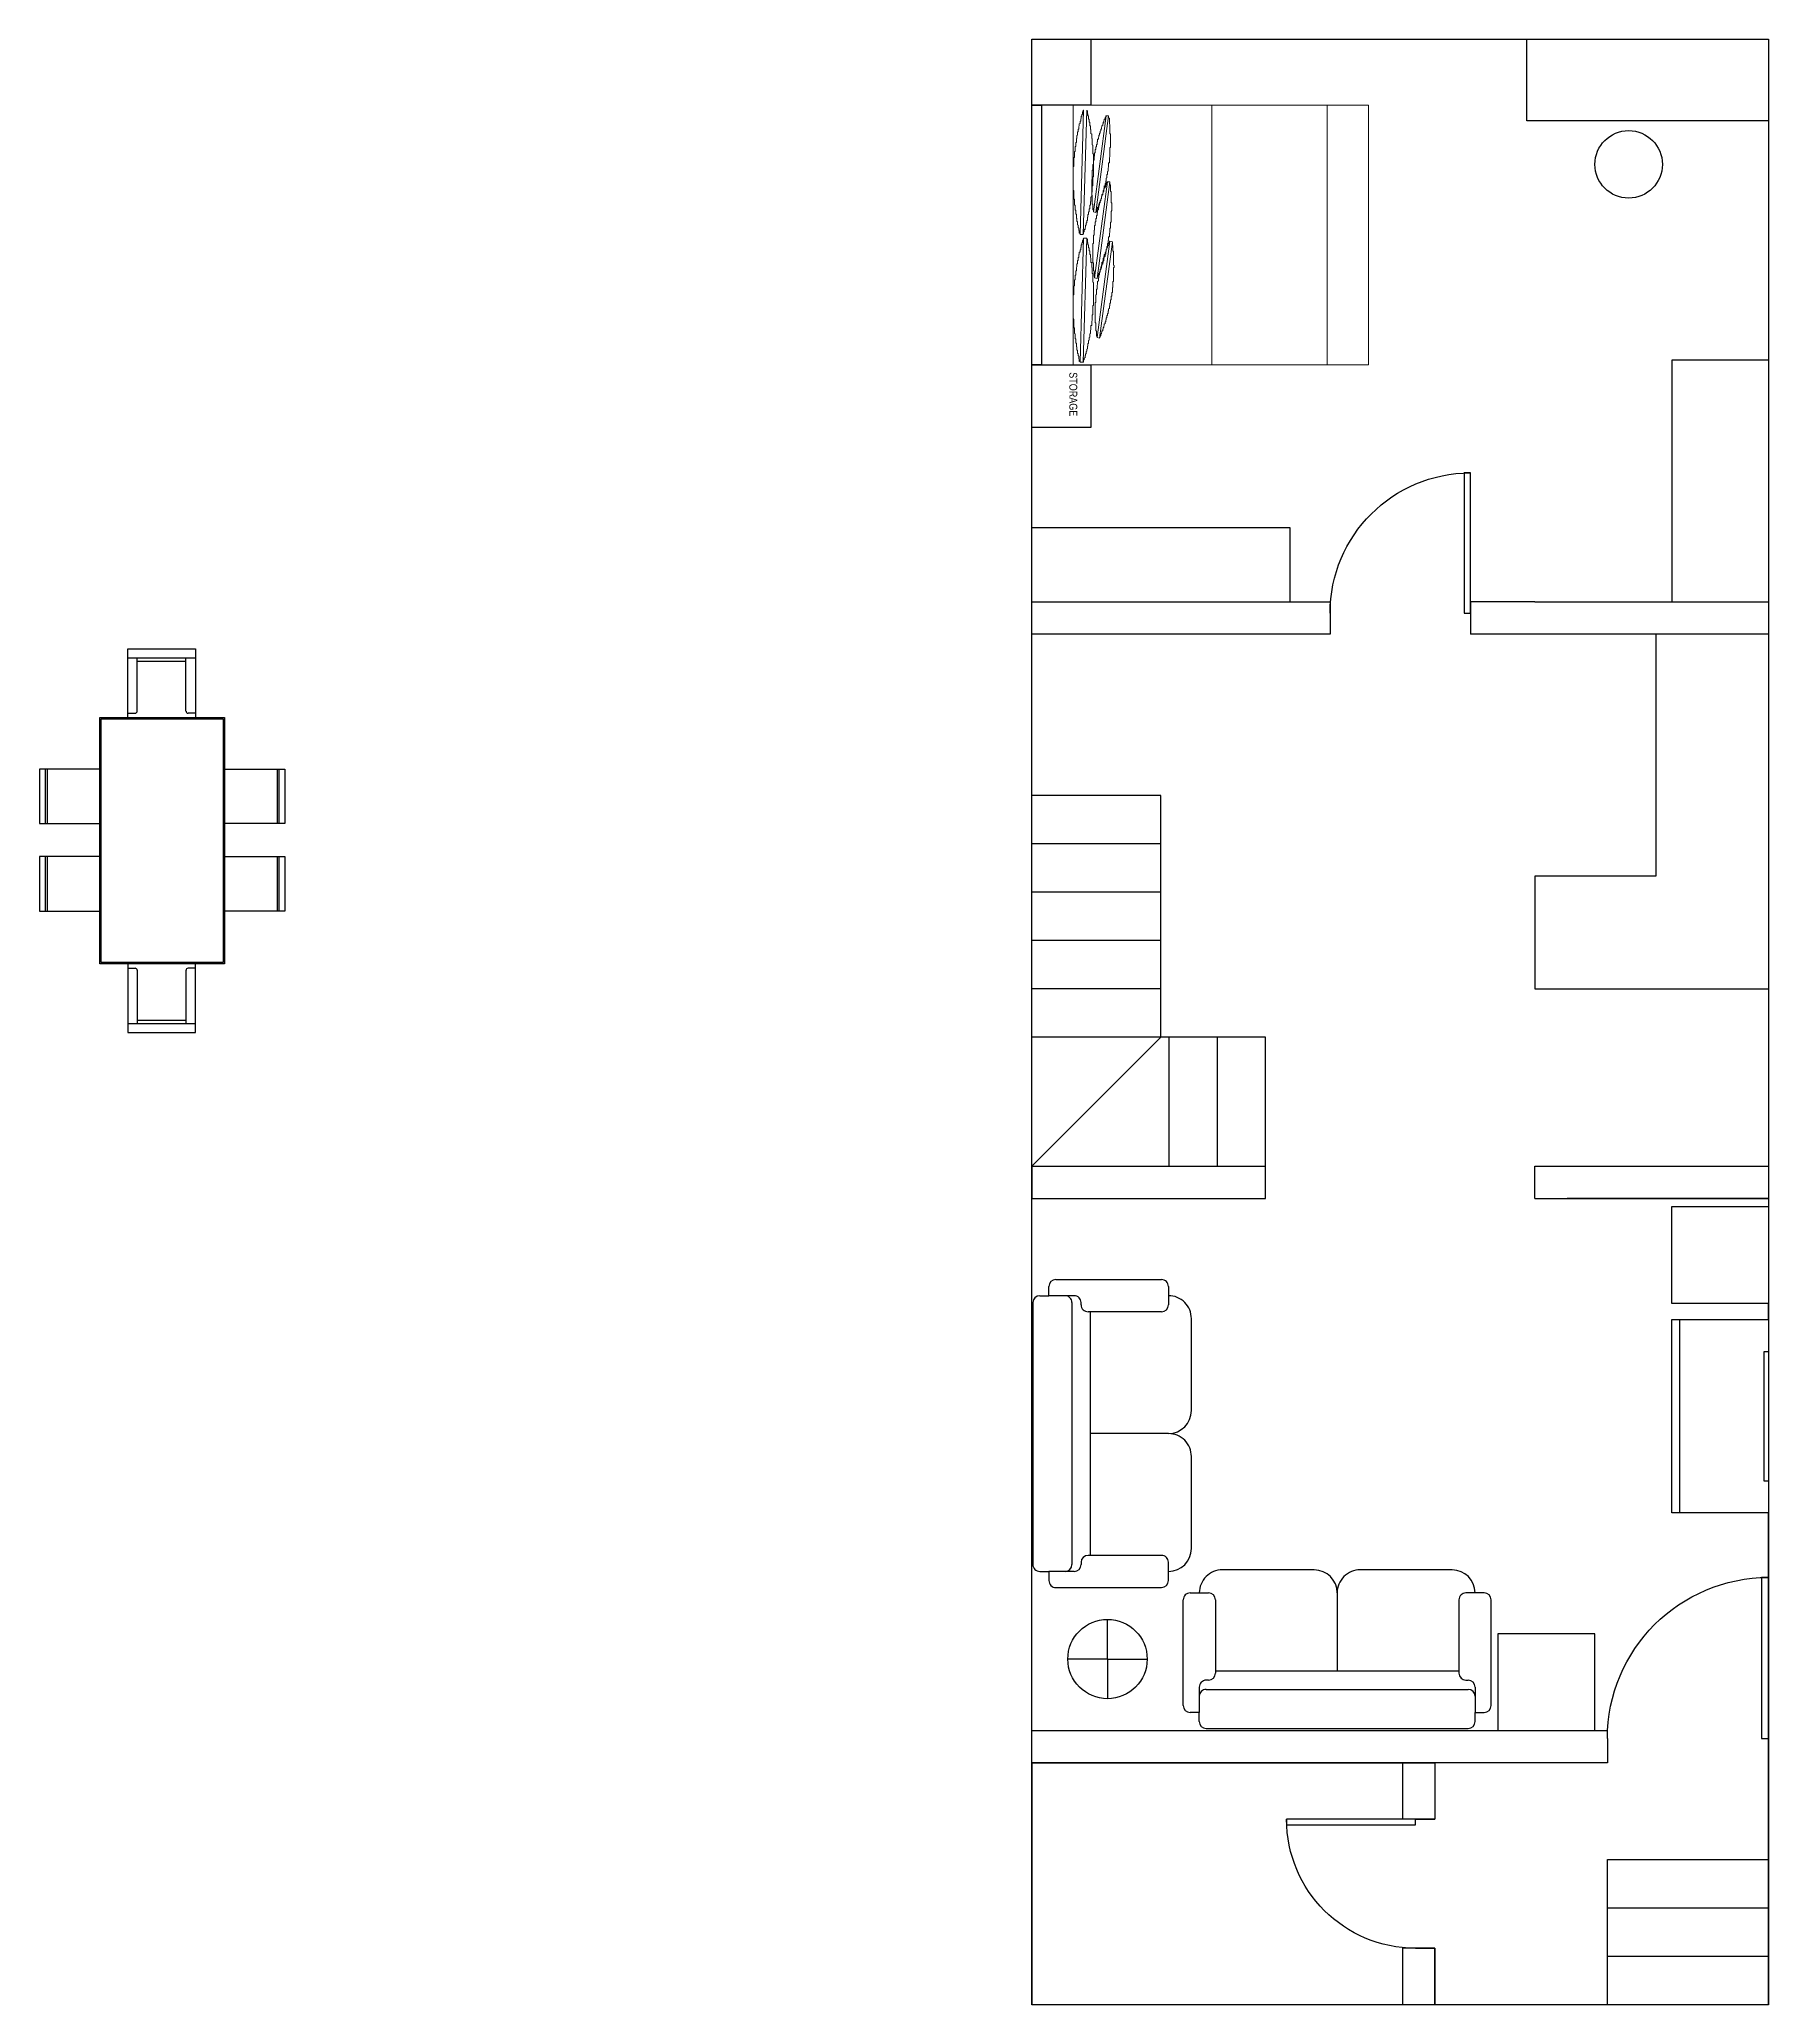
# Model space of a CAD drawing. Header units: inches. Extents: x 13951 to 157072, y 47 to 27191.
# Drawn here: x 13951 to 24677, y 2763 to 14953 of the extents above; entities that cross this region are included whole.
import ezdxf

# ---------------------------------------------------------------- set-up
doc = ezdxf.new("R2010")
doc.units = ezdxf.units.IN
doc.header["$MEASUREMENT"] = 0
doc.layers.add('A_FURNITURE', color=251, linetype='Continuous', lineweight=9)
for name, color, linetype in [('kitchen', 50, 'Continuous'), ('last room', 210, 'Continuous'), ('LIVING', 90, 'Continuous'), ('OUTER', 4, 'Continuous'), ('Outer line', 12, 'Continuous')]:
    doc.layers.add(name, color=color, linetype=linetype)
doc.styles.add('ARIAL', font='ARIALN.TTF')

# ---------------------------------------------------------------- blocks, each defined once
blk = doc.blocks.new('*U2')
for p, q in [((0, 0), (0, -6)), ((40, 0), (40, -6))]:
    blk.add_line(p, q)
blk.add_lwpolyline([(0, 0), (0, 40), (1.75, 40), (1.75, 0)], close=True)
blk.add_arc((0, 0), 40, 0, 90)
blk = doc.blocks.new('A$C02A636C4')
for p, q in [((1.2026, 0.6692), (0.097, 0.6692)), ((0.0679, 0.6013), (0.0291, 0.6013)), ((0.0679, 0.6401), (0.0679, 0.6013)), ((0.0679, 0.5334), (0.0679, 0.6013)), ((1.2317, 0.6401), (1.2317, 0.6013)), ((1.2317, 0.6013), (1.2705, 0.6013)), ((1.2317, 0.5334), (1.2317, 0.6013)), ((0, 0.5722), (0, 0.1261)), ((0.0679, 0.4946), (0.0679, 0.5431)), ((1.2026, 0.5043), (0.097, 0.5043)), ((1.2317, 0.4946), (1.2317, 0.5431)), ((1.2996, 0.5722), (1.2996, 0.1261)), ((0.1067, 0.4655), (0.097, 0.4655)), ((0.1358, 0.1261), (0.1358, 0.4364)), ((1.1638, 0.4267), (0.1358, 0.4267)), ((0.6498, 0.097), (0.6498, 0.4267)), ((1.1638, 0.1261), (1.1638, 0.4364)), ((1.1929, 0.4655), (1.2026, 0.4655)), ((0.0291, 0.097), (0.1067, 0.097)), ((1.2705, 0.097), (1.1929, 0.097)), ((0.1649, 0), (0.5528, 0)), ((0.7468, 0), (1.1347, 0))]:
    blk.add_line(p, q)
for centre, radius, start, end in [((0.097, 0.6401), 0.0291, 90, 180), ((1.2026, 0.6401), 0.0291, 0, 90), ((0.0291, 0.5722), 0.0291, 90, 180), ((1.2705, 0.5722), 0.0291, 0, 90), ((0.097, 0.5334), 0.0291, 180, 270), ((1.2026, 0.5334), 0.0291, 270, 0), ((0.097, 0.4946), 0.0291, 180, 270), ((0.1067, 0.4364), 0.0291, 0, 90), ((1.1929, 0.4364), 0.0291, 90, 180), ((1.2026, 0.4946), 0.0291, 270, 0), ((0.0291, 0.1261), 0.0291, 180, 270), ((0.1649, 0.097), 0.097, 180, 270), ((0.1067, 0.1261), 0.0291, 270, 0), ((0.5528, 0.097), 0.097, 270, 0), ((0.7468, 0.097), 0.097, 180, 270), ((1.1347, 0.097), 0.097, 270, 0), ((1.1929, 0.1261), 0.0291, 180, 270), ((1.2705, 0.1261), 0.0291, 270, 0)]:
    blk.add_arc(centre, radius, start, end)
blk = doc.blocks.new('A$C317A697B')
for p, q in [((-116, 441), (-514, 441)), ((-514, 441), (-514, 0)), ((-116, 0), (-116, 441)), ((523, 441), (125, 441)), ((125, 441), (125, 0)), ((523, 0), (523, 441)), ((-116, 398), (-514, 398)), ((-116, 385), (-514, 385)), ((523, 398), (125, 398)), ((523, 385), (125, 385)), ((-899, -912), (-899, 0)), ((-899, 0), (899, 0)), ((899, 0), (899, -912)), ((-889, -902), (-889, -10)), ((-889, -10), (889, -10)), ((889, -10), (889, -902)), ((-899, -205), (-1402, -205)), ((-1402, -205), (-1402, -699)), ((-1336, -205), (-1336, -699)), ((-946, -274), (-1336, -274)), ((-1311, -274), (-1311, -630)), ((-932, -205), (-932, -259)), ((899, -205), (1402, -205)), ((932, -205), (932, -259)), ((946, -274), (1336, -274)), ((1311, -274), (1311, -630)), ((1336, -205), (1336, -699)), ((1402, -205), (1402, -699)), ((-1402, -699), (-899, -699)), ((-946, -630), (-1336, -630)), ((-932, -699), (-932, -645)), ((1402, -699), (899, -699)), ((932, -699), (932, -645)), ((946, -630), (1336, -630)), ((899, -912), (-899, -912)), ((889, -902), (-889, -902)), ((-514, -1353), (-514, -912)), ((-116, -912), (-116, -1353)), ((125, -1353), (125, -912)), ((523, -912), (523, -1353)), ((-116, -1297), (-514, -1297)), ((-116, -1309), (-514, -1309)), ((-116, -1353), (-514, -1353)), ((523, -1297), (125, -1297)), ((523, -1309), (125, -1309)), ((523, -1353), (125, -1353))]:
    blk.add_line(p, q)
for centre, start, end in [((-946, -259), 270, 0), ((946, -259), 180, 270), ((-946, -645), 0, 90), ((946, -645), 90, 180)]:
    blk.add_arc(centre, 14.7, start, end)
blk = doc.blocks.new('A$C40209d2d')
at = {"layer": 'A_FURNITURE', "linetype": 'Continuous', "lineweight": 5}
for points in [[(0, 0), (0, 66), (75, 66), (75, 0)], [(39.8, 0), (39.8, 66), (10.46, 66), (10.46, 0)]]:
    blk.add_lwpolyline(points, close=True, dxfattribs=at)
for points in [[(70.03, 51.95), (70.03, 53.16), (70.21, 53.34), (70.21, 54.74), (70.33, 54.86), (70.33, 55.95), (70.51, 55.95), (70.51, 57.04), (70.63, 57.22), (70.63, 58.01), (70.82, 58.13), (70.82, 58.92), (71, 59.04), (71, 59.71), (71.12, 59.83), (71.12, 60.5), (71.3, 60.62), (71.3, 61.22), (71.42, 61.22), (71.42, 61.89), (71.6, 62.01), (71.6, 62.5), (71.73, 62.62), (71.73, 63.1), (71.91, 63.28), (71.91, 63.64), (72.03, 63.64), (72.03, 64.12), (72.21, 64.3), (72.21, 64.73), (72.39, 64.73), (72.39, 65.21), (72.51, 65.33)], [(71.6, 33.76), (72.51, 65.33), (73.3, 65.33)], [(73.3, 65.33), (72.39, 33.76), (72.39, 33.76)], [(73.3, 65.33), (73.3, 65.21), (73.48, 65.03), (73.48, 64.61), (73.61, 64.42), (73.61, 63.82), (73.79, 63.64), (73.79, 63.1), (73.91, 63.1), (73.91, 62.31), (74.09, 62.19), (74.09, 61.4), (74.21, 61.4), (74.21, 60.5), (74.39, 60.5), (74.39, 59.4), (74.51, 59.4), (74.51, 58.13), (74.7, 58.01), (74.7, 56.62), (74.88, 56.62), (74.88, 54.43), (75, 54.25), (75, 48.19), (74.88, 48.19), (74.88, 47.28)], [(75, 66), (75, 0)], [(65.06, 34.73), (68.33, 59.22), (68.94, 59.04)], [(65.72, 50.67), (65.72, 50.98), (65.84, 50.98), (65.84, 51.64), (66.03, 51.76), (66.03, 52.25), (66.15, 52.37), (66.15, 52.86), (66.33, 53.04), (66.33, 53.46), (66.45, 53.46), (66.45, 53.95), (66.63, 54.13), (66.63, 54.55), (66.75, 54.55), (66.75, 55.04), (66.94, 55.04), (66.94, 55.52), (67.12, 55.65), (67.12, 55.95), (67.24, 56.13), (67.24, 56.43), (67.42, 56.62), (67.42, 56.92), (67.54, 56.92), (67.54, 57.34), (67.72, 57.34), (67.72, 57.65), (67.85, 57.83), (67.85, 58.13), (68.03, 58.13), (68.03, 58.62), (68.15, 58.62), (68.15, 58.92), (68.33, 58.92), (68.33, 59.22)], [(68.33, 43.09), (68.33, 42.49), (68.15, 42.31), (68.15, 41.7), (68.03, 41.7), (68.03, 41.09), (67.85, 41.09), (67.85, 40.61), (67.72, 40.43), (67.72, 40), (67.54, 39.82), (67.54, 39.52), (67.42, 39.34), (67.42, 38.91), (67.24, 38.91), (67.24, 38.43), (67.12, 38.43), (67.12, 37.94), (66.94, 37.94), (66.94, 37.52), (66.75, 37.33), (66.75, 37.03), (66.63, 37.03), (66.63, 36.55), (66.45, 36.55), (66.45, 36.24), (66.33, 36.12), (66.33, 35.76), (66.15, 35.76), (66.15, 35.33), (66.03, 35.33), (66.03, 35.03), (65.84, 34.85), (65.84, 34.55), (65.72, 34.55), (68.94, 59.04)], [(68.94, 59.04), (68.94, 58.74), (69.12, 58.74), (69.12, 57.34), (69.24, 57.34), (69.24, 55.34), (69.42, 55.34), (69.42, 50.25), (69.24, 50.07), (69.24, 48.19), (69.12, 48.07), (69.12, 46.79), (68.94, 46.79), (68.94, 45.7), (68.82, 45.58), (68.82, 44.79), (68.63, 44.61), (68.63, 43.88), (68.51, 43.88), (68.51, 43.09), (68.33, 43.09)], [(65.06, 34.73), (65.06, 35.46), (64.94, 35.64), (64.94, 37.03), (64.75, 37.21), (64.75, 40.61), (64.63, 40.73), (64.63, 41.22), (64.75, 41.22), (64.75, 44.79), (64.94, 44.79), (64.94, 46.37), (65.06, 46.37), (65.06, 47.58), (65.24, 47.58), (65.24, 48.49), (65.36, 48.49), (65.36, 49.46), (65.54, 49.46), (65.54, 50.25), (65.72, 50.37), (65.72, 50.67)], [(71.6, 33.76), (71.6, 34.06), (71.42, 34.06), (71.42, 34.73), (71.3, 34.85), (71.3, 35.46), (71.12, 35.46), (71.12, 36.24), (71, 36.24), (71, 37.03), (70.82, 37.03), (70.82, 37.94), (70.63, 37.94), (70.63, 38.73), (70.51, 38.91), (70.51, 40), (70.33, 40), (70.33, 41.22), (70.21, 41.22), (70.21, 42.79), (70.03, 42.79), (70.03, 44.97), (69.91, 45.1), (69.91, 50.86), (70.03, 50.98), (70.03, 51.95)], [(74.88, 47.28), (74.88, 46), (74.7, 45.88), (74.7, 44.49), (74.51, 44.31), (74.51, 43.22), (74.39, 43.22), (74.39, 42.12), (74.21, 42.12), (74.21, 41.22), (74.09, 41.09), (74.09, 40.31), (73.91, 40.31), (73.91, 39.52), (73.79, 39.34), (73.79, 38.73), (73.61, 38.73), (73.61, 37.94), (73.48, 37.94), (73.48, 37.33), (73.3, 37.33), (73.3, 36.73), (73.12, 36.73), (73.12, 36.12), (73, 36.12), (73, 35.46), (72.82, 35.46), (72.82, 35.03), (72.7, 34.85), (72.7, 34.36), (72.51, 34.36), (72.51, 33.94), (72.39, 33.94), (72.39, 33.76)], [(65.72, 19.51), (68.94, 44), (69.6, 43.88)], [(66.33, 35.64), (66.33, 35.94), (66.45, 35.94), (66.45, 36.55), (66.63, 36.55), (66.63, 37.21), (66.75, 37.33), (66.75, 37.82), (66.94, 37.94), (66.94, 38.43), (67.12, 38.43), (67.12, 38.91), (67.24, 39.03), (67.24, 39.52), (67.42, 39.52), (67.42, 40), (67.54, 40), (67.54, 40.43), (67.72, 40.43), (67.72, 40.91), (67.85, 41.09), (67.85, 41.4), (68.03, 41.4), (68.03, 41.82), (68.15, 41.82), (68.15, 42.31), (68.33, 42.31), (68.33, 42.61), (68.51, 42.79), (68.51, 43.09), (68.63, 43.09), (68.63, 43.4), (68.82, 43.52), (68.82, 43.7), (68.94, 43.88), (68.94, 44)], [(68.94, 27.88), (68.94, 27.27), (68.82, 27.27), (68.82, 26.6), (68.63, 26.6), (68.63, 26), (68.51, 26), (68.51, 25.39), (68.33, 25.39), (68.33, 24.91), (68.15, 24.78), (68.15, 24.3), (68.03, 24.3), (68.03, 23.81), (67.85, 23.81), (67.85, 23.21), (67.72, 23.21), (67.72, 22.91), (67.54, 22.72), (67.54, 22.42), (67.42, 22.3), (67.42, 22), (67.24, 21.81), (67.24, 21.51), (67.12, 21.33), (67.12, 21.03), (66.94, 21.03), (66.94, 20.72), (66.75, 20.6), (66.75, 20.24), (66.63, 20.12), (66.63, 19.93), (66.45, 19.81), (66.45, 19.51), (66.33, 19.51), (69.6, 43.88)], [(69.6, 43.88), (69.6, 43.52), (69.73, 43.52), (69.73, 42.12), (69.91, 42.12), (69.91, 40.12), (70.03, 40), (70.03, 35.15), (69.91, 35.15), (69.91, 33.15), (69.73, 32.97), (69.73, 31.76), (69.6, 31.76), (69.6, 30.67), (69.42, 30.48), (69.42, 29.76), (69.24, 29.57), (69.24, 28.79), (69.12, 28.79), (69.12, 28), (68.94, 28), (68.94, 27.88)], [(65.72, 19.51), (65.72, 20.24), (65.54, 20.24), (65.54, 21.81), (65.36, 22), (65.36, 24.78), (65.24, 24.78), (65.24, 26.79), (65.36, 26.97), (65.36, 29.76), (65.54, 29.76), (65.54, 31.27), (65.72, 31.27), (65.72, 32.36), (65.84, 32.55), (65.84, 33.45), (66.03, 33.45), (66.03, 34.36), (66.15, 34.36), (66.15, 35.15), (66.33, 35.15), (66.33, 35.64)], [(65.06, 34.73), (65.72, 34.55), (65.72, 34.55)], [(70.03, 19.33), (70.03, 20.42), (70.21, 20.6), (70.21, 22.12), (70.33, 22.12), (70.33, 23.21), (70.51, 23.39), (70.51, 24.48), (70.63, 24.48), (70.63, 25.39), (70.82, 25.39), (70.82, 26.3), (71, 26.3), (71, 27.09), (71.12, 27.09), (71.12, 27.69), (71.3, 27.88), (71.3, 28.48), (71.42, 28.48), (71.42, 29.27), (71.6, 29.27), (71.6, 29.88), (71.73, 29.88), (71.73, 30.48), (71.91, 30.48), (71.91, 30.97), (72.03, 31.15), (72.03, 31.58), (72.21, 31.58), (72.21, 32.06), (72.39, 32.24), (72.39, 32.67), (72.51, 32.67), (72.51, 32.85)], [(71.6, 33.76), (72.39, 33.76)], [(71.6, 1.27), (72.51, 32.85), (73.3, 32.85)], [(73.3, 32.85), (72.39, 1.27), (72.39, 1.27)], [(73.3, 32.85), (73.3, 32.55), (73.48, 32.55), (73.48, 31.88), (73.61, 31.88), (73.61, 31.15), (73.79, 31.15), (73.79, 30.48), (73.91, 30.36), (73.91, 29.57), (74.09, 29.57), (74.09, 28.79), (74.21, 28.67), (74.21, 27.69), (74.39, 27.69), (74.39, 26.79), (74.51, 26.6), (74.51, 25.39), (74.7, 25.39), (74.7, 24), (74.88, 23.81), (74.88, 21.69), (75, 21.69), (75, 15.63), (74.88, 15.45), (74.88, 14.66)], [(66.03, 2.72), (69.24, 27.27), (69.91, 27.09)], [(66.63, 18.72), (66.63, 19.21), (66.75, 19.21), (66.75, 19.81), (66.94, 19.93), (66.94, 20.42), (67.12, 20.6), (67.12, 21.03), (67.24, 21.21), (67.24, 21.69), (67.42, 21.69), (67.42, 22.12), (67.54, 22.3), (67.54, 22.72), (67.72, 22.72), (67.72, 23.21), (67.85, 23.21), (67.85, 23.69), (68.03, 23.81), (68.03, 24.12), (68.15, 24.3), (68.15, 24.6), (68.33, 24.6), (68.33, 25.09), (68.51, 25.09), (68.51, 25.57), (68.63, 25.57), (68.63, 25.88), (68.82, 25.88), (68.82, 26.3), (68.94, 26.3), (68.94, 26.6), (69.12, 26.79), (69.12, 27.09), (69.24, 27.09), (69.24, 27.27)], [(69.24, 11.08), (69.24, 10.66), (69.12, 10.48), (69.12, 10.05), (68.94, 9.87), (68.94, 9.26), (68.82, 9.26), (68.82, 8.6), (68.63, 8.6), (68.63, 8.17), (68.51, 7.99), (68.51, 7.57), (68.33, 7.57), (68.33, 7.08), (68.15, 7.08), (68.15, 6.6), (68.03, 6.47), (68.03, 6.17), (67.85, 5.99), (67.85, 5.69), (67.72, 5.5), (67.72, 5.2), (67.54, 5.08), (67.54, 4.72), (67.42, 4.72), (67.42, 4.29), (67.24, 4.29), (67.24, 3.99), (67.12, 3.81), (67.12, 3.5), (66.94, 3.5), (66.94, 3.2), (66.75, 3.02), (66.75, 2.72), (66.63, 2.72), (66.63, 2.67), (69.91, 27.09)], [(69.91, 27.09), (69.91, 26.6), (70.03, 26.6), (70.03, 25.21), (70.21, 25.09), (70.21, 22.91), (70.33, 22.72), (70.33, 18.84), (70.21, 18.72), (70.21, 16.54), (70.03, 16.54), (70.03, 15.14), (69.91, 14.96), (69.91, 13.93), (69.73, 13.93), (69.73, 12.96), (69.6, 12.96), (69.6, 12.17), (69.42, 12.05), (69.42, 11.26), (69.24, 11.26), (69.24, 11.08)], [(66.03, 2.72), (66.03, 3.2), (65.84, 3.32), (65.84, 4.72), (65.72, 4.9), (65.72, 7.2), (65.54, 7.38), (65.54, 10.78), (65.72, 10.78), (65.72, 13.14), (65.84, 13.27), (65.84, 14.66), (66.03, 14.66), (66.03, 15.75), (66.15, 15.93), (66.15, 16.72), (66.33, 16.84), (66.33, 17.63), (66.45, 17.63), (66.45, 18.42), (66.63, 18.54), (66.63, 18.72)], [(65.72, 19.51), (66.33, 19.51), (66.33, 19.51)], [(71.6, 1.27), (71.6, 1.39), (71.42, 1.39), (71.42, 2.18), (71.3, 2.18), (71.3, 2.72), (71.12, 2.72), (71.12, 3.5), (71, 3.5), (71, 4.29), (70.82, 4.29), (70.82, 5.2), (70.63, 5.2), (70.63, 6.17), (70.51, 6.17), (70.51, 7.2), (70.33, 7.38), (70.33, 8.48), (70.21, 8.48), (70.21, 10.05), (70.03, 10.17), (70.03, 12.36), (69.91, 12.36), (69.91, 18.24), (70.03, 18.24), (70.03, 19.33)], [(74.88, 14.66), (74.88, 13.27), (74.7, 13.27), (74.7, 11.75), (74.51, 11.75), (74.51, 10.48), (74.39, 10.48), (74.39, 9.57), (74.21, 9.38), (74.21, 8.48), (74.09, 8.48), (74.09, 7.69), (73.91, 7.57), (73.91, 6.78), (73.79, 6.78), (73.79, 6.17), (73.61, 5.99), (73.61, 5.38), (73.48, 5.2), (73.48, 4.72), (73.3, 4.6), (73.3, 4.11), (73.12, 3.99), (73.12, 3.5), (73, 3.32), (73, 2.9), (72.82, 2.72), (72.82, 2.36), (72.7, 2.36), (72.7, 1.7), (72.51, 1.7), (72.51, 1.27), (72.39, 1.27)], [(66.03, 2.72), (66.63, 2.67), (66.63, 2.67)]]:
    blk.add_lwpolyline(points, dxfattribs=at)

msp = doc.modelspace()

# ---------------------------------------------------------------- linework, layer by layer
at = {"layer": 'kitchen'}
for p, q in [((20106.52283, 7963.27731), (20106.52283, 11463.27731)), ((20106.52283, 11463.27731), (21556.52283, 11463.27731)), ((20106.52283, 11463.27731), (21556.52283, 11463.27731)), ((21556.52283, 11463.27731), (21856.52283, 11463.27731)), ((21856.52283, 11463.27731), (21956.52283, 11463.27731)), ((21956.52283, 11463.27731), (21956.52283, 11263.27731)), ((22926.52283, 11463.27731), (22826.52283, 11463.27731)), ((22826.52283, 11463.27731), (22826.52283, 11263.27731)), ((23226.52283, 11463.27731), (22926.52283, 11463.27731)), ((23226.52283, 11463.27731), (24676.52283, 11463.27731)), ((24676.52283, 11463.27731), (24676.52283, 7963.27731)), ((21956.52283, 11263.27731), (20106.52283, 11263.27731)), ((24676.52283, 11263.27731), (22826.52283, 11263.27731)), ((24676.52283, 11263.27731), (23976.52283, 11263.27731)), ((23976.52283, 11263.27731), (23976.52283, 9763.27731)), ((20906.52283, 10263.27731), (20106.52283, 10263.27731)), ((20906.52283, 8763.27731), (20906.52283, 10263.27731)), ((20906.52283, 9963.27731), (20106.52283, 9963.27731)), ((23226.52283, 9763.27731), (23226.52283, 9063.27731)), ((23976.52283, 9763.27731), (23226.52283, 9763.27731)), ((20906.52283, 9663.27731), (20106.52283, 9663.27731)), ((20906.52283, 9363.27731), (20106.52283, 9363.27731)), ((20906.52283, 9063.27731), (20106.52283, 9063.27731)), ((23226.52283, 9063.27731), (24676.52283, 9063.27731)), ((20906.52283, 8763.27731), (20106.52283, 7963.27731)), ((20906.52283, 8763.27731), (20106.52283, 8763.27731)), ((21556.52283, 8763.27731), (20906.52283, 8763.27731)), ((20956.52283, 8763.27731), (20956.52283, 7963.27731)), ((21556.52283, 8763.27731), (21256.52283, 8763.27731)), ((21256.52283, 8763.27731), (21256.52283, 7963.27731)), ((21556.52283, 7963.27731), (21556.52283, 8763.27731))]:
    msp.add_line(p, q, dxfattribs=at)
at = {"layer": 'last room'}
for p, q in [((20106.52283, 11463.27731), (20106.52283, 14953.27731)), ((20106.52283, 14953.27731), (24676.52283, 14953.27731)), ((23177.03779, 14448.19276), (23177.03779, 14948.19276)), ((24676.52283, 14953.27731), (24676.52283, 11463.27731)), ((24677.03779, 14448.19276), (23177.03779, 14448.19276)), ((24677.05906, 12963.27731), (24077.05906, 12963.27731)), ((24077.05906, 12963.27731), (24077.05906, 11463.27731)), ((20106.52283, 11463.27731), (20106.52283, 12663.27731))]:
    msp.add_line(p, q, dxfattribs=at)
at = {"layer": 'last room', "ltscale": 3}
for points in [[(20106.52283, 14953.27731), (20473.03779, 14953.27731), (20473.03779, 14544.32328), (20107.03779, 14544.32328)], [(20106.52283, 14544.32328), (20167.52283, 14544.32328), (20167.52283, 12933.92328), (20106.52283, 12933.92328)], [(20107.03779, 12933.92328), (20473.03779, 12933.92328), (20473.03779, 12544.67728), (20107.03779, 12544.67728)]]:
    msp.add_lwpolyline(points, close=True, dxfattribs=at)
at = {"layer": 'last room'}
msp.add_lwpolyline([(20107.03779, 11463.27731), (20107.03779, 11924.38532), (21707.03779, 11924.38532), (21707.03779, 11463.27731)], dxfattribs=at)
msp.add_circle((23808.4461, 14177.63022), 209.16231, dxfattribs=at)
at = {"layer": 'LIVING'}
for p, q in [((20106.52283, 4463.27731), (20106.52283, 7963.27731)), ((20106.52283, 7963.27731), (21556.52283, 7963.27731)), ((20106.52283, 7963.27731), (20106.52283, 7763.27731)), ((21556.52283, 7763.27731), (21556.52283, 7963.27731)), ((23226.52283, 7963.27731), (24676.52283, 7963.27731)), ((23226.52283, 7763.27731), (23226.52283, 7963.27731)), ((24676.52283, 7963.27731), (24676.52283, 4263.27731)), ((20106.52283, 7763.27731), (21556.52283, 7763.27731)), ((23226.52283, 7763.27731), (24676.52283, 7763.27731)), ((24676.52283, 7763.27731), (23426.52283, 7763.27731)), ((24076.52283, 7113.27731), (24076.52283, 7713.27731)), ((24076.52283, 7713.27731), (24676.52283, 7713.27731)), ((24676.52283, 7113.27731), (24076.52283, 7113.27731)), ((24676.52283, 7013.27731), (24676.52283, 7113.27731)), ((24076.52283, 5813.27731), (24076.52283, 7013.27731)), ((24076.52283, 7013.27731), (24676.52283, 7013.27731)), ((24126.52283, 5813.27731), (24126.52283, 7013.27731)), ((24676.52283, 7013.27731), (24676.52283, 6813.27731)), ((24676.52283, 6813.27731), (24646.52283, 6813.27731)), ((24646.52283, 6813.27731), (24646.52283, 6013.27731)), ((24676.52283, 6813.27731), (24676.52283, 6813.27731)), ((24676.52283, 6813.27731), (24676.52283, 6013.27731)), ((24646.52283, 6013.27731), (24676.52283, 6013.27731)), ((24676.52283, 5813.27731), (24076.52283, 5813.27731)), ((24676.52283, 5413.27731), (24676.52283, 5813.27731)), ((20576.08872, 4906.96121), (20576.08872, 5152.84684)), ((23597.83325, 5063.27731), (22997.83325, 5063.27731)), ((22997.83325, 5063.27731), (22997.83325, 4463.27731)), ((23597.83325, 4463.27731), (23597.83325, 5063.27731)), ((20576.08872, 4906.96121), (20330.20309, 4906.96121)), ((20576.08872, 4906.96121), (20821.97435, 4906.96121)), ((20576.08872, 4906.96121), (20576.08872, 4661.07559)), ((20106.52283, 4263.27731), (20106.52283, 4463.27731)), ((20106.52283, 4463.27731), (23677.77361, 4463.27731)), ((24676.52283, 4263.27731), (24676.52283, 4463.27731))]:
    msp.add_line(p, q, dxfattribs=at)
msp.add_circle((20576.08872, 4906.96121), 245.88563, dxfattribs=at)
at = {"layer": 'OUTER'}
for p, q in [((23676.52283, 4263.27731), (20106.52283, 4263.27731)), ((20106.52283, 4263.27731), (20106.52283, 2763.27731)), ((20106.52283, 4263.27731), (22106.52283, 4263.27731)), ((22106.52283, 4263.27731), (22606.52283, 4263.27731)), ((22606.52283, 4263.27731), (22406.52283, 4263.27731)), ((22406.52283, 4263.27731), (22406.52283, 3913.27731)), ((22606.52283, 4263.27731), (22606.52283, 3913.27731)), ((24676.52283, 2763.27731), (24676.52283, 4263.27731)), ((22606.52283, 3913.27731), (22406.52283, 3913.27731)), ((23676.52283, 2763.27731), (23676.52283, 3663.27731)), ((23676.52283, 3363.27731), (23676.52283, 3663.27731)), ((23676.52283, 3663.27731), (24676.52283, 3663.27731)), ((23676.52283, 3063.27731), (23676.52283, 3363.27731)), ((23676.52283, 3363.27731), (24676.52283, 3363.27731)), ((22406.52283, 3113.27731), (22406.52283, 2763.27731)), ((22606.52283, 3113.27731), (22406.52283, 3113.27731)), ((22606.52283, 3113.27731), (22606.52283, 2763.27731)), ((22606.52283, 2763.27731), (22606.52283, 3113.27731)), ((23676.52283, 2763.27731), (23676.52283, 3063.27731)), ((23676.52283, 3063.27731), (24676.52283, 3063.27731)), ((24676.52283, 2763.27731), (20106.52283, 2763.27731)), ((24676.52283, 2763.27731), (23676.52283, 2763.27731))]:
    msp.add_line(p, q, dxfattribs=at)
for p in [(24676.52283, 3963.27731), (24676.52283, 3663.27731), (24676.52283, 3363.27731), (24676.52283, 3063.27731)]:
    msp.add_point(p, dxfattribs=at)
at = {"layer": 'Outer line'}
for p, q in [((20106.52283, 2763.27731), (20106.52283, 14953.27731)), ((20106.52283, 14953.27731), (24676.52283, 14953.27731)), ((24676.52283, 14953.27731), (24676.52283, 2763.27731)), ((24676.52283, 2763.27731), (20106.52283, 2763.27731))]:
    msp.add_line(p, q, dxfattribs=at)

# ---------------------------------------------------------------- block references
at = {"layer": 'kitchen', "xscale": -21.7499999999998, "yscale": 21.7499999999998, "zscale": 21.7499999999998}
msp.add_blockref('*U2', (22826.52283, 11393.77731), dxfattribs=at)
at = {"layer": 'kitchen', "xscale": 0.8491478822152178, "yscale": 0.8491478822152178, "zscale": 0.8491478822152178, "rotation": 90}
msp.add_blockref('A$C317A697B', (14325.46249, 9982.88065), dxfattribs=at)
at = {"layer": 'last room', "ltscale": 3, "xscale": 24.39999999999718, "yscale": 24.39999999999718, "zscale": 24.39999999999718, "rotation": 180}
msp.add_blockref('A$C40209d2d', (22194.11996, 14544.32328), dxfattribs=at)
at = {"layer": 'LIVING', "xscale": 1469.691668675027, "yscale": 1469.691668675027, "zscale": 1469.691668675027}
for p, rotation in [((21096.61738, 5350.64499), 89.99999999999999), ((22955.69508, 5460.08892), 180)]:
    msp.add_blockref('A$C02A636C4', p, dxfattribs=dict(at, rotation=rotation))
at = {"layer": 'LIVING', "xscale": -25.00000000000004, "yscale": 25.00000000000004, "zscale": 25.00000000000004}
msp.add_blockref('*U2', (24676.52283, 4413.27731), dxfattribs=at)
at = {"layer": 'OUTER', "xscale": -20.0000000000001, "yscale": 20.0000000000001, "zscale": 20.0000000000001, "rotation": 90}
msp.add_blockref('*U2', (22486.52283, 3913.27731), dxfattribs=at)

# ---------------------------------------------------------------- texts
at = {"layer": 'last room', "insert": (20338.75546, 13405.11408), "char_height": 48.8, "width": 1306.9362347, "attachment_point": 7, "rotation": 270.000000006, "style": 'ARIAL'}
msp.add_mtext('\\pxqc;STORAGE', dxfattribs=at)

doc.saveas('drawing.dxf')
